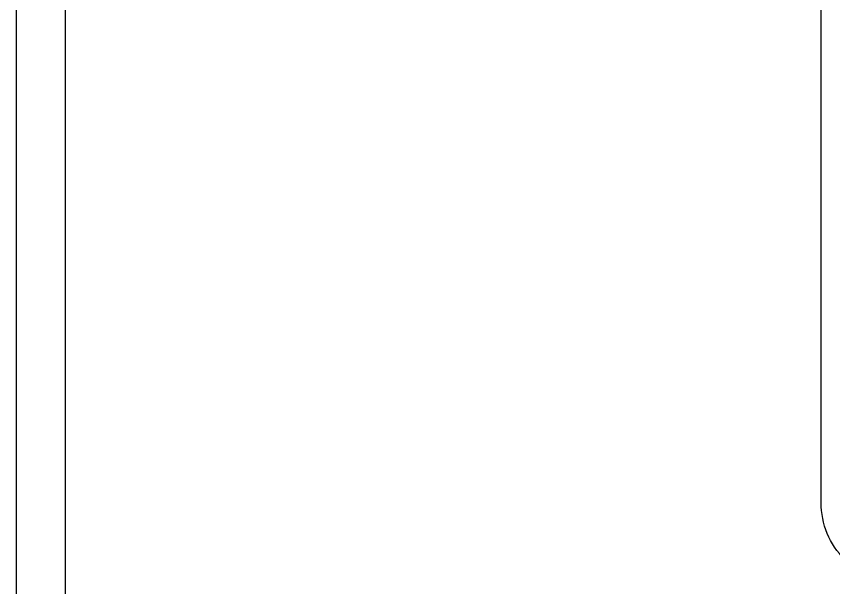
# Model space of a CAD drawing. Extents: x -23 to 190, y -172 to 85.
# Drawn here: x -2.011 to -0.933, y 49.517 to 50.27 of the extents above; entities that cross this region are included whole.
import ezdxf

# ---------------------------------------------------------------- set-up
doc = ezdxf.new("R2010")
doc.units = 0
doc.header["$MEASUREMENT"] = 0
doc.layers.get('0').update_dxf_attribs({"linetype": 'CONTINUOUS'})
doc.layers.add('FRAME', color=1, linetype='CONTINUOUS')

# ---------------------------------------------------------------- blocks, each defined once
blk = doc.blocks.new('3806 MULLION')
blk.add_lwpolyline([(-3.731, 0.1125, -0.414214), (-3.625, 0.2185), (-1.674, 0.2185), (-1.674, 0.3125), (-1.799, 0.3125, -0.414214), (-1.83, 0.3435, -0.414214), (-1.799, 0.3745), (-1.643, 0.3745, -0.414214), (-1.612, 0.3435), (-1.612, 0.2285, 0.414214), (-1.602, 0.2185), (-1.375, 0.2185, -0.414214), (-1.344, 0.1875)], format="xyb")
blk = doc.blocks.new('3811 114 GLASS STOP')
blk.add_lwpolyline([(2.8291, 0.735), (-0.0009, 0.735, 0.414214), (-0.0109, 0.725), (-0.0109, 0.01, 0.440011), (0, 0), (0.1383, 0.0121, -0.440011), (0.1491, 0.0021), (0.1491, -0.04), (0.115, -0.0742, 0.395486), (0.1141, -0.1015), (0.1701, -0.1652, 0.691708), (0.2051, -0.152), (0.2051, 0.0403, 0.440011), (0.1714, 0.0712), (0.05, 0.0606, -0.440011), (0.0391, 0.0706), (0.0391, 0.66, -0.414214), (0.0491, 0.67), (1.7771, 0.67, -0.414214), (1.8081, 0.639), (1.8081, -0.317, 0.414214), (1.8181, -0.327), (2.7806, -0.327, 0.414214)], format="xyb")

msp = doc.modelspace()

# ---------------------------------------------------------------- block references
at = {"layer": 'FRAME', "rotation": 90}
for name, p in [('3806 MULLION', (-0.7313, 53.2537)), ('3811 114 GLASS STOP', (-1.2759, 48.7646))]:
    msp.add_blockref(name, p, dxfattribs=at)

doc.saveas('drawing.dxf')
